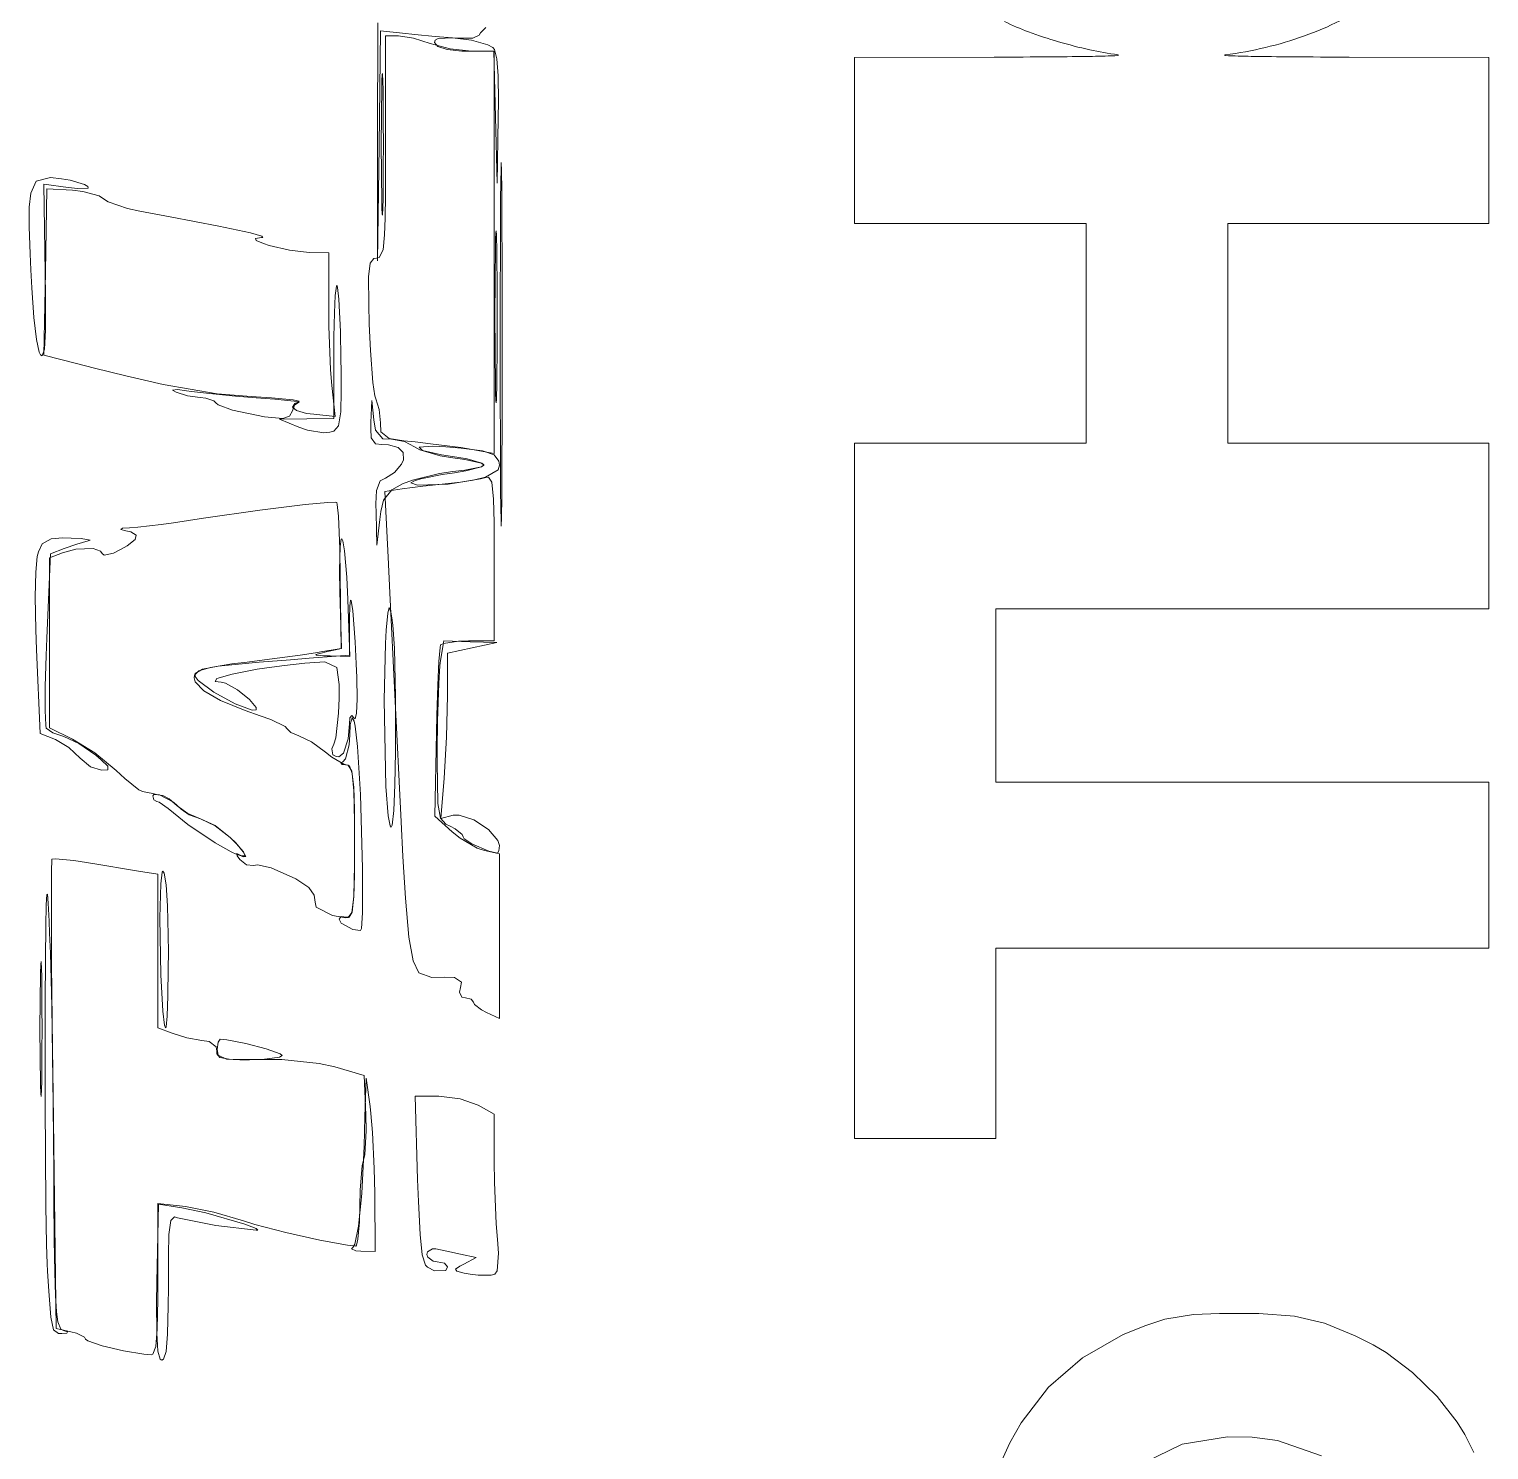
# Model space of a CAD drawing. Header units: millimetres. Extents: x 0 to 610, y 0 to 514.
# Drawn here: x 556.65 to 583.91, y 255.44 to 281.97 of the extents above; entities that cross this region are included whole.
import ezdxf

# ---------------------------------------------------------------- set-up
doc = ezdxf.new("R2010")
doc.units = ezdxf.units.MM
doc.header["$LTSCALE"] = 0.05
doc.layers.get('0').update_dxf_attribs({"plot": 0})
doc.layers.add('ETCH', color=5, linetype='Continuous', lineweight=0)

# ---------------------------------------------------------------- blocks, each defined once
blk = doc.blocks.new('hackmd')
for p, q in [((872.527658, 147.577495), (876.465476, 145.728652)), ((876.465476, 145.728652), (880.816605, 143.322568)), ((880.816605, 143.322568), (888.507184, 137.430349)), ((888.507184, 137.430349), (894.850063, 130.096666)), ((894.850063, 130.096666), (899.846685, 121.31985)), ((899.846685, 121.31985), (901.840601, 116.389745)), ((876.156845, 108.534684), (872.26669, 116.679006)), ((901.840601, 116.389745), (903.161348, 112.259537)), ((903.161348, 112.259537), (904.166231, 106.1106)), ((877.786134, 98.791296), (876.156845, 108.534684)), ((904.166231, 106.1106), (904.392357, 100.472276)), ((877.711362, 93.407029), (877.786134, 98.791296)), ((904.392357, 100.472276), (904.425517, 96.787703)), ((904.425517, 96.787703), (904.384673, 92.030433)), ((876.993498, 87.952424), (877.711362, 93.407029)), ((904.384673, 92.030433), (903.816237, 84.330288)), ((873.679449, 78.446461), (876.993498, 87.952424)), ((903.816237, 84.330288), (902.323372, 77.854592)), ((902.323372, 77.854592), (899.575565, 71.169655)), ((899.575565, 71.169655), (897.627773, 67.300694)), ((897.627773, 67.300694), (895.992595, 64.517054)), ((895.992595, 64.517054), (891.680566, 58.8349)), ((891.680566, 58.8349), (886.476001, 53.507644)), ((886.476001, 53.507644), (880.97453, 49.144958)), ((878.298589, 47.515851), (874.419619, 45.581135)), ((880.97453, 49.144958), (878.298589, 47.515851))]:
    blk.add_line(p, q)
blk = doc.blocks.new('ImageToStl.com_thorlabs')
blk.add_lwpolyline([(457.706241, 204.447305, 0.028876), (453.478462, 194.668339, 0.016282), (449.438886, 182.386799, 0.016123), (446.120014, 169.54788, 0.02327), (444.087913, 158, -0.921909), (443.722457, 158.016983, -0.003961), (443.441853, 168.461901, -0.003094), (443.231012, 185.000093, -0.001086), (443.126805, 208.75), (443, 266), (409, 266), (375, 266), (375, 218.5), (375, 171), (330, 171), (285, 171), (285, 218.5), (285, 266), (142.5, 266), (0, 266), (0, 237), (0, 208), (39, 208), (78, 208), (78, 107), (78, 6), (112, 6), (146, 6), (146, 107), (146, 208), (181.5, 208), (217, 208), (217, 107), (217, 6), (251, 6), (285, 6), (285, 59.5), (285, 113), (330, 113), (375, 113), (375, 59.5), (375, 6), (409, 6), (443, 6), (443.126805, 63.25, -0.001106), (443.230765, 86.737225, -0.003025), (443.441361, 103.336108, -0.003709), (443.719901, 113.983429, -0.92318), (444.07776, 114, 0.053687), (451.78503, 81.578598, 0.062465), (465.996417, 53.281872, 0.064972)], format="xyb")
blk = doc.blocks.new('talmolder-cropped')
for p, q in [((201.935181, 90.329837), (202.52937, 90.444667)), ((204.84314, 90.242882), (201.935181, 90.329837)), ((202.52937, 90.444667), (204.25, 90.50924)), ((204.25, 90.50924), (215, 90.641838)), ((215, 90.641838), (225.75, 90.50924)), ((228.064819, 90.329837), (225.15686, 90.242882)), ((225.75, 90.50924), (227.47063, 90.444667)), ((227.47063, 90.444667), (228.064819, 90.329837)), ((270.93701, 87.610956), (272.14474, 90.526673)), ((272.14474, 90.526673), (288.32237, 91.228547)), ((288.32237, 91.228547), (292.121575, 91.374589)), ((292.121575, 91.374589), (298.51747, 91.502747)), ((298.51747, 91.502747), (303.275363, 91.412989)), ((303.275363, 91.412989), (306.353677, 91.106099)), ((306.353677, 91.106099), (307.25, 90.871474)), ((307.25, 90.871474), (308.749378, 90.154622)), ((345.149477, 90.144834), (345.283143, 90.459916)), ((345.283143, 90.459916), (345.816389, 90.73966)), ((345.816389, 90.73966), (348.294433, 91.275014)), ((348.294433, 91.275014), (352.511246, 91.761649)), ((352.511246, 91.761649), (358.29487, 92.179721)), ((358.29487, 92.179721), (361.720498, 92.356844)), ((361.720498, 92.356844), (364.857842, 92.495905)), ((364.857842, 92.495905), (370.03124, 92.666498)), ((370.03124, 92.666498), (373.883675, 92.643919)), ((373.883675, 92.643919), (376.592052, 92.368409)), ((376.592052, 92.368409), (378.896487, 91.350173)), ((378.896487, 91.350173), (379.615976, 88.549502)), ((156.12935, 87.022422), (156.840177, 87.939077)), ((156.840177, 87.939077), (159.255892, 88.490793)), ((157.088643, 87.443099), (202.256861, 88.057189)), ((159.255892, 88.490793), (164.32775, 88.894824)), ((163.441104, 87.601047), (160.334614, 87.409852)), ((167.970148, 87.73091), (163.441104, 87.601047)), ((164.32775, 88.894824), (168.157002, 89.10935)), ((174.197081, 87.816388), (167.970148, 87.73091)), ((168.157002, 89.10935), (169.574875, 89.175002)), ((169.574875, 89.175002), (173.323813, 89.295027)), ((173.323813, 89.295027), (180.870671, 89.443227)), ((182.397241, 87.874427), (174.197081, 87.816388)), ((180.870671, 89.443227), (200.515926, 89.601004)), ((187.323324, 87.898453), (182.397241, 87.874427)), ((200.302862, 88.00501), (187.323324, 87.898453)), ((219.398431, 88.312937), (200.302862, 88.00501)), ((200.515926, 89.601004), (214.907002, 89.582481)), ((202.256861, 88.057189), (211.338555, 88.172196)), ((210.900513, 90.194351), (204.84314, 90.242882)), ((215, 90.18779), (210.900513, 90.194351)), ((211.338555, 88.172196), (227.535618, 88.32979)), ((214.907002, 89.582481), (220.08019, 89.553985)), ((219.099487, 90.194351), (215, 90.18779)), ((225.15686, 90.242882), (219.099487, 90.194351)), ((229.670027, 88.577736), (219.398431, 88.312937)), ((220.08019, 89.553985), (228.632924, 89.495574)), ((227.535618, 88.32979), (237.226811, 88.381309)), ((228.632924, 89.495574), (234.891156, 89.430761)), ((233.5, 88.717907), (229.670027, 88.577736)), ((235.8397, 88.821168), (233.5, 88.717907)), ((234.891156, 89.430761), (238.971312, 89.354131)), ((239.307587, 88.999203), (235.8397, 88.821168)), ((237.226811, 88.381309), (242.167285, 88.382329)), ((238.971312, 89.354131), (240.989819, 89.26027)), ((241.063102, 89.143766), (239.307587, 88.999203)), ((240.989819, 89.26027), (241.063102, 89.143766)), ((242.167285, 88.382329), (245.673408, 88.355707)), ((245.673408, 88.355707), (247.558239, 88.300603)), ((247.908254, 87.606522), (247.55316, 84.034479)), ((247.558239, 88.300603), (247.834253, 88.262107)), ((247.834253, 88.262107), (247.908254, 87.606522)), ((269.389438, 85.005348), (270.93701, 87.610956)), ((271.027684, 84.320214), (273.178413, 88.763027)), ((272.266458, 88.120323), (271.519911, 86.001559)), ((273.171103, 89.368774), (272.266458, 88.120323)), ((273.708684, 89.480364), (273.171103, 89.368774)), ((273.178413, 88.763027), (289.613957, 88.763027)), ((276.537085, 89.596213), (273.708684, 89.480364)), ((281.228881, 89.571458), (276.537085, 89.596213)), ((287.214958, 89.4091), (281.228881, 89.571458)), ((290.515504, 89.277259), (287.214958, 89.4091)), ((289.613957, 88.763027), (306.049502, 88.763027)), ((306.842673, 88.55706), (290.515504, 89.277259)), ((306.049502, 88.763027), (307.024751, 86.197927)), ((307.865246, 85.910043), (306.842673, 88.55706)), ((308.749378, 90.154622), (309.768178, 88.426956)), ((309.768178, 88.426956), (309.905908, 86.170078)), ((343.644893, 83.537234), (345.2352, 89.811442)), ((346.391714, 89.705733), (345.149477, 90.144834)), ((345.2352, 89.811442), (361.335121, 89.537234)), ((350.057045, 89.498139), (346.391714, 89.705733)), ((356.637876, 89.494164), (350.057045, 89.498139)), ((361.17548, 89.559818), (356.637876, 89.494164)), ((378.284675, 89.85661), (361.17548, 89.559818)), ((361.335121, 89.537234), (377.435041, 89.263027)), ((377.435041, 89.263027), (377.129437, 84.308861)), ((377.632739, 85.10022), (378.284675, 89.85661)), ((379.615976, 88.549502), (379.365288, 86.396269)), ((156.116001, 86.35935), (156.12935, 87.022422)), ((156.193199, 85.394553), (156.116001, 86.35935)), ((156.457463, 85.234921), (156.193199, 85.394553)), ((156.689326, 86.013027), (156.457463, 85.234921)), ((156.464866, 84.603063), (157.088643, 87.443099)), ((156.985158, 86.552332), (156.689326, 86.013027)), ((158.375339, 87.14038), (156.985158, 86.552332)), ((160.334614, 87.409852), (158.375339, 87.14038)), ((267.36464, 82.835213), (269.389438, 85.005348)), ((271.519911, 86.001559), (270.207676, 83.050442)), ((307.024751, 86.197927), (307.742445, 83.635387)), ((308.716715, 83.453088), (307.865246, 85.910043)), ((309.905908, 86.170078), (309.883999, 84.537778)), ((377.436793, 83.262642), (377.632739, 85.10022)), ((379.054588, 84.71569), (378.253906, 82.002161)), ((379.365288, 86.396269), (379.054588, 84.71569)), ((155.058597, 81.763027), (155.411644, 81.987123)), ((155.411644, 81.987123), (156.160922, 83.50033)), ((156.160922, 83.50033), (156.464866, 84.603063)), ((247.55316, 84.034479), (247.167801, 81.55798)), ((265.694613, 80.840567), (267.36464, 82.835213)), ((270.207676, 83.050442), (267.942974, 79.800801)), ((268.351804, 79.990343), (271.027684, 84.320214)), ((307.742445, 83.635387), (307.884151, 80.284077)), ((309.327908, 81.263027), (308.716715, 83.453088)), ((309.804232, 82.647503), (309.50794, 80.902675)), ((309.883999, 84.537778), (309.804232, 82.647503)), ((342.763027, 80.042782), (343.644893, 83.537234)), ((376.904239, 82.302728), (376.022022, 79.105853)), ((377.129437, 84.308861), (376.904239, 82.302728)), ((377.557228, 81.272813), (377.436793, 83.262642)), ((378.253906, 82.002161), (377.862542, 81.303428)), ((153.771725, 78.548118), (154.718686, 81.342097)), ((154.718686, 81.342097), (155.058597, 81.763027)), ((247.167801, 81.55798), (246.703491, 78.817869)), ((264.938478, 75.819069), (268.351804, 79.990343)), ((265, 78.656881), (265.694613, 80.840567)), ((267.942974, 79.800801), (267.027337, 78.734416)), ((307.884151, 80.284077), (307.36247, 78.886414)), ((309.50794, 80.902675), (309.327908, 81.263027)), ((341.263532, 73.982778), (342.763027, 80.042782)), ((376.022022, 79.105853), (375.473662, 78.308861)), ((377.862542, 81.303428), (377.557228, 81.272813)), ((152.776291, 74.425661), (153.771725, 78.548118)), ((246.703491, 78.817869), (245.815278, 73.465793)), ((265.073302, 77.467404), (265, 78.656881)), ((265.803869, 77.44688), (265.073302, 77.467404)), ((267.027337, 78.734416), (265.803869, 77.44688)), ((306.918602, 78.569227), (306.581625, 78.201373)), ((306.581625, 78.201373), (306.96303, 76.382321)), ((307.36247, 78.886414), (306.918602, 78.569227)), ((306.96303, 76.382321), (307.668602, 74.992217)), ((374.865559, 77.429346), (373.579931, 73.675237)), ((375.473662, 78.308861), (374.865559, 77.429346)), ((152.10164, 70.503944), (152.776291, 74.425661)), ((245.815278, 73.465793), (245.500775, 71.513027)), ((261.234306, 71.469946), (263.399377, 74.164479)), ((263.399377, 74.164479), (264.938478, 75.819069)), ((307.668602, 74.992217), (308.421491, 73.733345)), ((308.421491, 73.733345), (309.611108, 72.206153)), ((311.068033, 73.021957), (311.311434, 74.013027)), ((311.311434, 74.013027), (311.53605, 74.973161)), ((311.53605, 74.973161), (311.795918, 74.623277)), ((311.795918, 74.623277), (311.868482, 73.263027)), ((339.5931, 66.781785), (341.263532, 73.982778)), ((373.579931, 73.675237), (373.060753, 71.263027)), ((245.500775, 71.513027), (244.909374, 67.763027)), ((260.713281, 69.76269), (260.875, 70.761882)), ((260.875, 70.761882), (261.234306, 71.469946)), ((309.611108, 72.206153), (310.460686, 71.977788)), ((310.460686, 71.977788), (311.068033, 73.021957)), ((311.868482, 73.263027), (311.977996, 71.664199)), ((311.977996, 71.664199), (312.494982, 67.135292)), ((373.060753, 71.263027), (372.012162, 65.43815)), ((151.171756, 67.338324), (152.718718, 67.795161)), ((152, 69.096245), (152.10164, 70.503944)), ((152.156021, 68.737426), (152, 69.096245)), ((153.591114, 68.212877), (152.156021, 68.737426)), ((152.718718, 67.795161), (156.218202, 68.015848)), ((156.938994, 67.907947), (153.591114, 68.212877)), ((156.218202, 68.015848), (162.092503, 68.027016)), ((162.698126, 67.777237), (156.938994, 67.907947)), ((162.092503, 68.027016), (166.052177, 67.962352)), ((166.637681, 67.763027), (162.698126, 67.777237)), ((166.052177, 67.962352), (181.107348, 67.661677)), ((181.275363, 67.763027), (166.637681, 67.763027)), ((180.652359, 62.462239), (181.275363, 67.763027)), ((215.242641, 67.763027), (214.161739, 65.013027)), ((230.076007, 67.763027), (215.242641, 67.763027)), ((244.909374, 67.763027), (230.076007, 67.763027)), ((258.822461, 67.511171), (259, 68.002808)), ((259, 68.002808), (259.304085, 68.539713)), ((259.304085, 68.539713), (260.035184, 68.763027)), ((260.035184, 68.763027), (260.345519, 68.591971)), ((260.125, 66.801982), (260.286719, 67.77447)), ((260.345519, 68.591971), (260.252884, 67.442403)), ((260.286719, 67.77447), (260.5, 68.763027)), ((260.5, 68.763027), (260.713281, 69.76269)), ((150.998504, 67.013027), (151.171756, 67.338324)), ((151.169542, 66.689187), (150.998504, 67.013027)), ((152.66331, 66.204056), (151.169542, 66.689187)), ((155.977104, 65.910457), (152.66331, 66.204056)), ((161.452247, 65.778148), (155.977104, 65.910457)), ((165.106989, 65.763027), (161.452247, 65.778148)), ((167.412571, 65.761137), (165.106989, 65.763027)), ((171.239673, 65.740083), (167.412571, 65.761137)), ((175.247593, 65.635639), (171.239673, 65.740083)), ((177.99382, 65.277276), (175.247593, 65.635639)), ((178.660746, 64.552441), (177.99382, 65.277276)), ((181.107348, 67.661677), (180.43512, 63.17894)), ((214.161739, 65.013027), (213.313042, 62.189589)), ((215.189698, 66.286058), (215.714805, 66.480777)), ((215.392982, 66.180992), (215.189698, 66.286058)), ((217.487042, 65.994151), (215.392982, 66.180992)), ((215.714805, 66.480777), (218.444987, 66.82455)), ((221.432295, 65.852667), (217.487042, 65.994151)), ((218.444987, 66.82455), (225.43445, 67.203783)), ((226.750183, 65.773702), (221.432295, 65.852667)), ((225.43445, 67.203783), (236.50018, 67.392437)), ((229.774316, 65.763027), (226.750183, 65.773702)), ((233.128469, 65.781227), (229.774316, 65.763027)), ((238.775695, 65.921822), (233.128469, 65.781227)), ((236.50018, 67.392437), (243.062612, 67.244243)), ((242.839679, 66.190216), (238.775695, 65.921822)), ((245.118257, 66.573058), (242.839679, 66.190216)), ((243.062612, 67.244243), (245.304759, 66.985241)), ((245.524844, 66.803226), (245.118257, 66.573058)), ((245.304759, 66.985241), (245.524844, 66.803226)), ((256.75, 64.752808), (257.623633, 65.77953)), ((257.623633, 65.77953), (258.822461, 67.511171)), ((258.140944, 64.051982), (259.490621, 65.597738)), ((260.252884, 67.442403), (258.843748, 64.793779)), ((259.490621, 65.597738), (260.125, 66.801982)), ((312.494982, 67.135292), (312.838778, 64.763027)), ((337.796191, 56.320853), (339.5931, 66.781785)), ((338.081028, 64.263027), (338.473982, 64.952272)), ((338.473982, 64.952272), (338.613972, 63.97797)), ((372.012162, 65.43815), (370.212548, 56.005484)), ((176.993365, 56.600929), (178.517697, 64.013027)), ((178.517697, 64.013027), (178.660746, 64.552441)), ((180.43512, 63.17894), (179.444759, 58.486917)), ((179.591917, 56.970977), (180.652359, 62.462239)), ((213.313042, 62.189589), (212.790419, 59.263027)), ((254.514776, 61.965259), (256.75, 64.752808)), ((257.456597, 63.263027), (256.411074, 61.754888)), ((256.635599, 61.986644), (258.140944, 64.051982)), ((258.843748, 64.793779), (257.456597, 63.263027)), ((312.838778, 64.763027), (313.727274, 58.961887)), ((337.396184, 62.067193), (338.081028, 64.263027)), ((338.368394, 62.263027), (338.222837, 61.265615)), ((338.613972, 63.97797), (338.368394, 62.263027)), ((250.970307, 56.722335), (254.514776, 61.965259)), ((255.605949, 59.533193), (254.290996, 56.718074)), ((254.297166, 56.718074), (255.626954, 59.533193)), ((256.411074, 61.754888), (255.605949, 59.533193)), ((255.626954, 59.533193), (256.635599, 61.986644)), ((280.106461, 56.946939), (282.329221, 60.006002)), ((282.074149, 60.55334), (280.369661, 58.902764)), ((282.858548, 60.763027), (282.074149, 60.55334)), ((282.329221, 60.006002), (283.112284, 60.559829)), ((283.393611, 60.68274), (282.858548, 60.763027)), ((283.112284, 60.559829), (283.682837, 60.547349)), ((284.231774, 59.83507), (283.393611, 60.68274)), ((283.682837, 60.547349), (284.556195, 59.158147)), ((284.897504, 57.614869), (284.231774, 59.83507)), ((336.965628, 58.534641), (337.070285, 59.59636)), ((337.070285, 59.59636), (337.396184, 62.067193)), ((338.222837, 61.265615), (337.883275, 58.402431)), ((176.073884, 48.763027), (176.993365, 56.600929)), ((179.444759, 58.486917), (177.279258, 50.974324)), ((177.917198, 51.212239), (179.591917, 56.970977)), ((211.556655, 56.504228), (210.719204, 56.407048)), ((212.559299, 57.886763), (211.556655, 56.504228)), ((212.790419, 59.263027), (212.559299, 57.886763)), ((249.216273, 53.641038), (250.970307, 56.722335)), ((252.019713, 53.783193), (254.297166, 56.718074)), ((254.290996, 56.718074), (252.019713, 53.783193)), ((277.856914, 52.836728), (280.106461, 56.946939)), ((280.369661, 58.902764), (278.518511, 55.670401)), ((282.137204, 56.699918), (282.030409, 55.56879)), ((282.725884, 56.416972), (282.137204, 56.699918)), ((284.556195, 59.158147), (285.102062, 56.145099)), ((285.555024, 53.474459), (284.897504, 57.614869)), ((313.727274, 58.961887), (315.275302, 48.064037)), ((335.616564, 56.100557), (336.019506, 56.59636)), ((336.019506, 56.59636), (336.405759, 56.936204)), ((336.405759, 56.936204), (336.965628, 58.534641)), ((337.883275, 58.402431), (337.336299, 52.767324)), ((209.012607, 51.932112), (209.161399, 54.506888)), ((209.13458, 54.031249), (209.077584, 50.499395)), ((209.469843, 55.814707), (209.13458, 54.031249)), ((209.161399, 54.506888), (209.933239, 56.142491)), ((210.186101, 56.396236), (209.469843, 55.814707)), ((209.933239, 56.142491), (211, 56.334455)), ((210.719204, 56.407048), (210.186101, 56.396236)), ((211, 56.334455), (212.4125, 56.152644)), ((212.893306, 54.451561), (212.188025, 50.78514)), ((212.4125, 56.152644), (213, 55.715522)), ((213, 55.715522), (212.893306, 54.451561)), ((248.711378, 52.513027), (249.216273, 53.641038)), ((252.019713, 53.783193), (250.872956, 52.637055)), ((250.948332, 52.725005), (252.019713, 53.783193)), ((278.518511, 55.670401), (276.561808, 50.928032)), ((281.823201, 54.705689), (280.529883, 52.38194)), ((282.030409, 55.56879), (281.823201, 54.705689)), ((283.608951, 53.435121), (282.725884, 56.416972)), ((285.102062, 56.145099), (285.47358, 52.827552)), ((334.645956, 53.342856), (335.616564, 56.100557)), ((337.269403, 49.763027), (337.796191, 56.320853)), ((370.212548, 56.005484), (368.884151, 49.872676)), ((177.279258, 50.974324), (176.431674, 48.793225)), ((177.216389, 49.017951), (177.917198, 51.212239)), ((209, 50.048741), (209.012607, 51.932112)), ((246.746118, 50.620607), (247.751399, 51.939914)), ((247.751399, 51.939914), (248.465406, 52.483817)), ((248.632941, 52.013027), (248.27221, 51.326275)), ((248.27221, 51.326275), (248.319987, 50.781866)), ((248.319987, 50.781866), (249.263854, 51.275197)), ((248.448572, 51.706264), (248.711378, 52.513027)), ((248.462068, 50.904743), (248.448572, 51.706264)), ((249.248533, 51.20669), (248.462068, 50.904743)), ((248.465406, 52.483817), (248.891595, 52.519164)), ((248.891595, 52.519164), (248.632941, 52.013027)), ((250.872956, 52.637055), (249.248533, 51.20669)), ((249.263854, 51.275197), (250.948332, 52.725005)), ((276.561808, 50.928032), (275.55672, 48.013027)), ((276.599047, 49.53624), (277.856914, 52.836728)), ((280.529883, 52.38194), (278.706212, 50.073503)), ((284.539525, 48.588002), (283.608951, 53.435121)), ((285.47358, 52.827552), (285.88826, 48.232577)), ((285.932024, 50.513027), (285.555024, 53.474459)), ((333.337987, 47.195402), (334.645956, 53.342856)), ((337.336299, 52.767324), (337.011488, 48.763027)), ((175.633578, 43.045929), (177.216389, 49.017951)), ((176.123309, 48.483142), (176.073884, 48.763027)), ((176.431674, 48.793225), (176.123309, 48.483142)), ((209.068013, 47.608116), (209, 50.048741)), ((209.077584, 50.499395), (209.121334, 47.907048)), ((212.188025, 50.78514), (211.156388, 46.855748)), ((246.116393, 45.872715), (246.701164, 48.496512)), ((246.621635, 49.306647), (246.746118, 50.620607)), ((246.701164, 48.496512), (246.621635, 49.306647)), ((275.55672, 48.013027), (274.825854, 45.97455)), ((276.660266, 48.771166), (276.599047, 49.53624)), ((277.122003, 48.754827), (276.660266, 48.771166)), ((278.706212, 50.073503), (277.122003, 48.754827)), ((284.945477, 45.72548), (284.539525, 48.588002)), ((285.88826, 48.232577), (286.377879, 42.162729)), ((286.473326, 46.219987), (285.932024, 50.513027)), ((315.275302, 48.064037), (316.370473, 39.287977)), ((337.011488, 48.763027), (336.726072, 45.172988)), ((337.006269, 45.784706), (337.269403, 49.763027)), ((367.39055, 48.75741), (366.846502, 47.372866)), ((367.827765, 48.880064), (367.39055, 48.75741)), ((367.970536, 47.763027), (367.827765, 48.880064)), ((368.884151, 49.872676), (368.250838, 47.686742)), ((209.527269, 44.259009), (209.068013, 47.608116)), ((209.121334, 47.907048), (209.092036, 43.823711)), ((211.156388, 46.855748), (210.193793, 44.169414)), ((244.039378, 41.08605), (246.116393, 45.872715)), ((274.825854, 45.97455), (273.478543, 43.177285)), ((285.255051, 43.289902), (284.945477, 45.72548)), ((287.273624, 40.265985), (286.473326, 46.219987)), ((333, 43.626537), (333.337987, 47.195402)), ((336.726072, 45.172988), (336.360319, 41.443569)), ((336.592421, 41.614955), (337.006269, 45.784706)), ((366.471998, 46.263027), (365.518377, 42.336464)), ((366.846502, 47.372866), (366.471998, 46.263027)), ((368.02242, 47.475499), (367.970536, 47.763027)), ((368.250838, 47.686742), (368.02242, 47.475499)), ((174.152045, 36.481777), (175.633578, 43.045929)), ((209.092036, 43.823711), (208.34723, 36.591404)), ((209.861948, 43.763027), (209.527269, 44.259009)), ((210.193793, 44.169414), (209.861948, 43.763027)), ((273.028041, 42.763027), (272.283986, 42.102089)), ((273.478543, 43.177285), (273.028041, 42.763027)), ((285.739295, 39.369098), (285.255051, 43.289902)), ((331.340625, 40.510789), (332.896944, 44.263027)), ((332.896944, 44.263027), (332.948472, 39.013027)), ((333.440625, 42.310433), (333, 43.626537)), ((365.518377, 42.336464), (365.076852, 38.513027)), ((242.367906, 38.617064), (244.039378, 41.08605)), ((271.634253, 40.513027), (270.480851, 38.070462)), ((272.283986, 42.102089), (271.634253, 40.513027)), ((286.377879, 42.162729), (286.660722, 38.513027)), ((287.706687, 37.300744), (287.273624, 40.265985)), ((330.780887, 38.876503), (331.340625, 40.510789)), ((334.5, 41.763027), (333.440625, 42.310433)), ((333.996245, 39.018835), (334.530026, 40.978914)), ((335.604565, 41.395839), (334.5, 41.763027)), ((334.530026, 40.978914), (335.20744, 41.776352)), ((335.20744, 41.776352), (335.919933, 41.283364)), ((336.153837, 40.513027), (335.604565, 41.395839)), ((335.919933, 41.283364), (336.255411, 40.513027)), ((336.199105, 40.455825), (336.153837, 40.513027)), ((336.360319, 41.443569), (336.199105, 40.455825)), ((336.255411, 40.513027), (336.352279, 40.476235)), ((336.352279, 40.476235), (336.592421, 41.614955)), ((236.916911, 34.04188), (238.530521, 37.203581)), ((238.530521, 37.203581), (239.496386, 37.402787)), ((239.496386, 37.402787), (240.882622, 37.551217)), ((240.882622, 37.551217), (242.367906, 38.617064)), ((270.480851, 38.070462), (268.525845, 35.357488)), ((285.967778, 35.517405), (285.739295, 39.369098)), ((286.660722, 38.513027), (287.256971, 30.763027)), ((287.158351, 35.678006), (287.24593, 37.092097)), ((287.24593, 37.092097), (287.396578, 37.247272)), ((287.396578, 37.247272), (287.673962, 36.209112)), ((287.869241, 36.294307), (287.706687, 37.300744)), ((316.370473, 39.287977), (316.788136, 34.952011)), ((330.252493, 35.679628), (330.780887, 38.876503)), ((332.948472, 39.013027), (333, 33.763027)), ((333.424206, 33.522452), (333.817138, 37.642739)), ((333.817138, 37.642739), (333.996245, 39.018835)), ((365.076852, 38.513027), (365, 34.763027)), ((173.183234, 31.148453), (174.152045, 36.481777)), ((208.34723, 36.591404), (207.647111, 33.591855)), ((236.49048, 31.513027), (236.916911, 34.04188)), ((267.545107, 34.123235), (266.199305, 31.858782)), ((268.525845, 35.357488), (267.545107, 34.123235)), ((267.669158, 33.343249), (268.013847, 33.932894)), ((268.013847, 33.932894), (269.154091, 34.126448)), ((269.154091, 34.126448), (270.03422, 33.744713)), ((284.893299, 33.200423), (285.967778, 35.517405)), ((287, 30.693719), (287.118315, 34.478373)), ((287.118315, 34.478373), (287.158351, 35.678006)), ((287.673962, 36.209112), (287.880077, 35.263027)), ((288.550883, 32.325588), (287.869241, 36.294307)), ((287.880077, 35.263027), (288.523524, 32.263027)), ((316.788136, 34.952011), (316.832828, 33.463522)), ((330.348917, 34.510789), (330.252493, 35.679628)), ((330.570043, 33.782622), (330.348917, 34.510789)), ((339.358794, 34.142739), (333.424206, 33.522452)), ((342.440571, 34.383585), (339.358794, 34.142739)), ((350.85256, 34.714082), (342.440571, 34.383585)), ((355.146691, 34.763027), (350.85256, 34.714082)), ((365, 34.763027), (355.146691, 34.763027)), ((173.019675, 29.513027), (173.183234, 31.148453)), ((207.647111, 33.591855), (205.989962, 27.920684)), ((234.206311, 30.059829), (235.449174, 32.378188)), ((235.449174, 32.378188), (236.213978, 32.763027)), ((236.213978, 32.763027), (236.751144, 32.322402)), ((236.525723, 30.979882), (236.49048, 31.513027)), ((236.638374, 31.263027), (236.58558, 30.827582)), ((236.751144, 32.322402), (236.638374, 31.263027)), ((266, 31.107488), (265.844807, 30.743797)), ((265.967975, 30.982703), (266.078947, 31.513027)), ((266.199305, 31.858782), (266, 31.107488)), ((266.078947, 31.513027), (266.147617, 32.137206)), ((266.147617, 32.137206), (266.450649, 32.396948)), ((266.450649, 32.396948), (266.662281, 32.013027)), ((266.662281, 32.013027), (267.209426, 31.502885)), ((267.209426, 31.502885), (269.909114, 30.817196)), ((267.601775, 32.81046), (267.669158, 33.343249)), ((268.287074, 31.890669), (267.601775, 32.81046)), ((271.113173, 30.978229), (268.287074, 31.890669)), ((270.03422, 33.744713), (271.303974, 33.363543)), ((271.303974, 33.363543), (276.046026, 32.840488)), ((276.046026, 32.840488), (278.934259, 32.763027)), ((278.934259, 32.763027), (281.614469, 32.750051)), ((281.614469, 32.750051), (284.893299, 33.200423)), ((297.992372, 31.054078), (287, 30.693719)), ((288.523524, 32.263027), (299.511762, 32.619906)), ((302.412185, 32.514384), (288.550883, 32.325588)), ((302.320285, 31.255638), (297.992372, 31.054078)), ((299.511762, 32.619906), (303.718507, 32.696836)), ((307.435589, 31.697873), (302.320285, 31.255638)), ((307.833979, 32.627401), (302.412185, 32.514384)), ((303.718507, 32.696836), (308.28197, 32.570424)), ((309.365824, 32.031334), (307.435589, 31.697873)), ((314.120233, 32.893212), (307.833979, 32.627401)), ((308.28197, 32.570424), (309.670292, 32.345248)), ((309.742372, 32.195611), (309.365824, 32.031334)), ((309.670292, 32.345248), (309.742372, 32.195611)), ((316.392743, 33.101494), (314.120233, 32.893212)), ((316.776749, 33.206442), (316.392743, 33.101494)), ((316.832828, 33.463522), (316.776749, 33.206442)), ((331.561889, 32.840217), (330.570043, 33.782622)), ((334.32398, 32.428353), (331.561889, 32.840217)), ((333, 33.763027), (346.166667, 33.763027)), ((338.306184, 32.35595), (334.32398, 32.428353)), ((342.162596, 32.376789), (338.306184, 32.35595)), ((344.509642, 32.399239), (342.162596, 32.376789)), ((349.83719, 32.500559), (344.509642, 32.399239)), ((346.166667, 33.763027), (348.799045, 33.750499)), ((348.799045, 33.750499), (353.40986, 33.657832)), ((356.046793, 32.783335), (349.83719, 32.500559)), ((353.40986, 33.657832), (356.805512, 33.491797)), ((358.318749, 33.023161), (356.046793, 32.783335)), ((356.805512, 33.491797), (358.574109, 33.272536)), ((358.719545, 33.149239), (358.318749, 33.023161)), ((358.574109, 33.272536), (358.719545, 33.149239)), ((172, 25.763027), (172.015313, 28.513027)), ((172.015313, 28.513027), (172.07735, 29.521948)), ((172.07735, 29.521948), (172.475484, 30.354642)), ((172.475484, 30.354642), (172.772557, 30.096796)), ((172.772557, 30.096796), (173.408912, 29.688041)), ((173.173901, 29.362055), (173.019675, 29.513027)), ((174.336941, 29.091823), (173.173901, 29.362055)), ((173.408912, 29.688041), (176.864422, 28.96609)), ((177.742373, 28.812839), (174.336941, 29.091823)), ((176.864422, 28.96609), (183.196591, 28.374703)), ((180.75, 28.747714), (177.742373, 28.812839)), ((183.849648, 28.683797), (180.75, 28.747714)), ((183.196591, 28.374703), (192.364925, 27.917662)), ((188.589833, 28.284187), (183.849648, 28.683797)), ((189.646534, 27.997714), (188.589833, 28.284187)), ((234, 28.633212), (234.206311, 30.059829)), ((234.420741, 28.445898), (234, 28.633212)), ((237.471625, 28.217256), (234.420741, 28.445898)), ((237.506992, 30.258373), (236.525723, 30.979882)), ((236.58558, 30.827582), (237.574568, 30.220572)), ((240.544644, 29.896172), (237.506992, 30.258373)), ((237.574568, 30.220572), (240.680035, 29.896929)), ((244.780212, 29.787842), (240.544644, 29.896172)), ((240.680035, 29.896929), (246.690439, 29.774481)), ((248.772799, 29.765156), (244.780212, 29.787842)), ((260.321836, 28.620316), (245.996226, 28.19218)), ((246.690439, 29.774481), (251.031385, 29.763027)), ((251.167119, 29.763027), (248.772799, 29.765156)), ((251.031385, 29.763027), (253.434058, 29.765264)), ((255.179569, 29.777094), (251.167119, 29.763027)), ((253.434058, 29.765264), (257.448924, 29.788684)), ((261.026305, 29.907475), (255.179569, 29.777094)), ((257.448924, 29.788684), (261.732253, 29.898762)), ((269.610115, 29.17775), (260.321836, 28.620316)), ((264.406365, 30.213845), (261.026305, 29.907475)), ((261.732253, 29.898762), (264.861526, 30.26269)), ((265.844807, 30.743797), (264.406365, 30.213845)), ((264.861526, 30.26269), (265.967975, 30.982703)), ((273.533774, 29.614834), (269.610115, 29.17775)), ((269.909114, 30.817196), (271.833333, 30.69964)), ((274, 30.761369), (271.113173, 30.978229)), ((271.833333, 30.69964), (273.868846, 30.626843)), ((274.5, 29.843599), (273.533774, 29.614834)), ((273.868846, 30.626843), (275.162564, 30.21154)), ((275.118454, 30.702357), (274, 30.761369)), ((275.162564, 30.21154), (274.5, 29.843599)), ((274.955865, 29.630752), (275.061245, 29.82204)), ((276.052798, 29.365271), (274.955865, 29.630752)), ((275.061245, 29.82204), (275.621858, 30.256784)), ((275.621858, 30.256784), (275.118454, 30.702357)), ((278.769768, 29.260672), (276.052798, 29.365271)), ((282.958514, 29.322663), (278.769768, 29.260672)), ((285.558472, 29.417913), (282.958514, 29.322663)), ((289.832864, 29.627117), (285.558472, 29.417913)), ((287.256971, 30.763027), (292.795152, 30.763027)), ((295.842581, 30.075259), (289.832864, 29.627117)), ((292.795152, 30.763027), (294.431951, 30.753714)), ((294.431951, 30.753714), (296.756378, 30.684083)), ((297.853081, 30.386249), (295.842581, 30.075259)), ((296.756378, 30.684083), (297.873465, 30.557265)), ((297.873465, 30.557265), (297.853081, 30.386249)), ((183.25, 25.861924), (172, 25.763027)), ((188.052148, 25.962655), (183.25, 25.861924)), ((195.002319, 26.292943), (188.052148, 25.962655)), ((190.691277, 27.738395), (189.646534, 27.997714)), ((195.350712, 27.522149), (190.691277, 27.738395)), ((192.364925, 27.917662), (198, 27.740702)), ((198.665552, 26.590064), (195.002319, 26.292943)), ((198.391515, 27.591855), (195.350712, 27.522149)), ((198, 27.740702), (205.5, 27.540711)), ((205.989962, 27.920684), (198.391515, 27.591855)), ((200, 26.750766), (198.665552, 26.590064)), ((205.5, 27.540711), (200, 26.750766)), ((245.996226, 28.19218), (237.471625, 28.217256)), ((308.5, 25.448819), (314.682612, 25.605923)), ((313.5, 24.855923), (308.5, 25.448819)), ((314.682612, 25.605923), (316.497789, 25.637379)), ((316.497789, 25.637379), (319.058679, 25.541774)), ((319.058679, 25.541774), (320.95856, 24.804037)), ((327.984687, 24.513027), (328.124419, 25.705087)), ((328.124419, 25.705087), (329.240028, 26.530579)), ((330.722848, 25.737774), (329.105533, 24.269974)), ((329.240028, 26.530579), (330.98014, 26.630689)), ((332.75, 26.034558), (330.722848, 25.737774)), ((330.98014, 26.630689), (332.25, 26.594924)), ((332.25, 26.594924), (336.5, 26.42682)), ((336.5, 26.42682), (332.75, 26.034558)), ((334.749053, 25.025976), (336.815741, 25.658173)), ((336.815741, 25.658173), (337.414308, 25.845231)), ((337.414308, 25.845231), (339.940957, 26.218576)), ((339.940957, 26.218576), (346.166662, 26.699757)), ((346.166662, 26.699757), (351.250239, 26.908173)), ((351.250239, 26.908173), (355.13192, 27.006377)), ((355.13192, 27.006377), (360.387262, 27.028978)), ((360.387262, 27.028978), (363.027827, 26.740039)), ((363.027827, 26.740039), (363.92871, 26.043804)), ((363.92871, 26.043804), (364.000239, 25.513027)), ((364.000239, 25.513027), (364.11149, 24.974893)), ((254, 22.685546), (254.258479, 22.886102)), ((254.390771, 22.490531), (254, 22.685546)), ((254.258479, 22.886102), (256.182541, 23.252838)), ((256.182541, 23.252838), (261.867555, 23.695182)), ((261.867555, 23.695182), (278.569339, 24.047938)), ((278.569339, 24.047938), (289.5, 23.763027)), ((286.152325, 22.264426), (299.319341, 22.910492)), ((289.5, 23.763027), (292.05766, 23.613243)), ((292.05766, 23.613243), (295.353051, 23.349795)), ((295.57895, 22.740672), (294.5, 22.524032)), ((295.353051, 23.349795), (296.439686, 23.080528)), ((296.439686, 23.080528), (295.57895, 22.740672)), ((299.319341, 22.910492), (306.206486, 23.251527)), ((306.206486, 23.251527), (308.692829, 23.375979)), ((308.692829, 23.375979), (318.885658, 23.889444)), ((315.036201, 24.654142), (313.5, 24.855923)), ((317.228591, 24.144501), (315.036201, 24.654142)), ((319.208012, 22.54566), (317.228591, 24.144501)), ((318.885658, 23.889444), (319.390285, 20.576235)), ((320.95856, 24.804037), (321.500337, 23.761965)), ((321.500337, 23.761965), (322.553848, 22.024949)), ((327.403098, 21.319334), (327.912356, 23.225103)), ((327.912356, 23.225103), (327.984687, 24.513027)), ((329, 22.631233), (328.573146, 20.077815)), ((328.701861, 20.21875), (329.15376, 23.080939)), ((329.105533, 24.269974), (329, 22.631233)), ((329.15376, 23.080939), (330.421568, 24.646634)), ((330.421568, 24.646634), (332.145335, 24.763027)), ((332.145335, 24.763027), (334.749053, 25.025976)), ((385.728255, 25.023791), (363.5, 25.322703)), ((363.5, 25.322703), (386.5, 25.292865)), ((364.11149, 24.974893), (365.579563, 24.250737)), ((365.579563, 24.250737), (368.528553, 23.954013)), ((368.528553, 23.954013), (371.735497, 23.844145)), ((371.735497, 23.844145), (376.159812, 23.786353)), ((372.327515, 24.331501), (372.430099, 24.414945)), ((375.370728, 24.24521), (372.327515, 24.331501)), ((372.430099, 24.414945), (373.720718, 24.477039)), ((373.720718, 24.477039), (374.75, 24.509534)), ((374.75, 24.509534), (386, 24.641119)), ((381.709839, 24.19705), (375.370728, 24.24521)), ((376.159812, 23.786353), (381.994021, 23.764966)), ((386, 24.190539), (381.709839, 24.19705)), ((381.994021, 23.764966), (385.5, 23.763027)), ((385.5, 23.763027), (407, 23.763027)), ((407.956511, 24.72488), (385.728255, 25.023791)), ((386, 24.641119), (397.25, 24.509534)), ((390.290161, 24.19705), (386, 24.190539)), ((386.5, 25.292865), (409.5, 25.263027)), ((396.629272, 24.24521), (390.290161, 24.19705)), ((399.672485, 24.331501), (396.629272, 24.24521)), ((397.25, 24.509534), (398.279282, 24.477039)), ((398.279282, 24.477039), (399.569901, 24.414945)), ((399.569901, 24.414945), (399.672485, 24.331501)), ((407, 23.763027), (407, 21.230908)), ((407.512193, 20.493953), (407.956511, 24.72488)), ((232.757838, 19.253749), (240.292776, 19.925058)), ((240.292776, 19.925058), (248.341626, 20.409829)), ((248.341626, 20.409829), (255.022427, 20.755321)), ((257.237856, 22.169645), (254.390771, 22.490531)), ((255.022427, 20.755321), (262.862896, 21.138091)), ((262.218818, 21.943427), (257.237856, 22.169645)), ((268.589442, 21.814844), (262.218818, 21.943427)), ((262.862896, 21.138091), (271.955386, 21.574788)), ((279.123018, 21.811527), (268.589442, 21.814844)), ((271.955386, 21.574788), (277, 21.818564)), ((277, 21.818564), (286.152325, 22.264426)), ((288.597114, 22.044584), (279.123018, 21.811527)), ((293.084218, 22.336221), (288.597114, 22.044584)), ((294.5, 22.524032), (293.084218, 22.336221)), ((320.347749, 20.480811), (319.208012, 22.54566)), ((319.390285, 20.576235), (319.908616, 16.572212)), ((321.107895, 18.541352), (320.347749, 20.480811)), ((322.553848, 22.024949), (324.194898, 20.65872)), ((324.194898, 20.65872), (325.041252, 20.305121)), ((325.041252, 20.305121), (326.435106, 20.334864)), ((326.435106, 20.334864), (327.403098, 21.319334)), ((328.573146, 20.077815), (327.546879, 18.167049)), ((328.469125, 18.013027), (328.701861, 20.21875)), ((407, 21.230908), (406.559375, 18.388035)), ((407.265055, 18.123633), (407.512193, 20.493953)), ((171.333086, 16.663356), (175.265373, 17.099043)), ((175.265373, 17.099043), (181.646855, 17.424411)), ((181.646855, 17.424411), (185.912987, 17.563113)), ((185.912987, 17.563113), (202, 18.026745)), ((202, 18.026745), (202, 13.475926)), ((224.975256, 14.843804), (225.878004, 17.326051)), ((225.878004, 17.326051), (228.199192, 18.431818)), ((228.199192, 18.431818), (232.757838, 19.253749)), ((320.087691, 17.616959), (320.549583, 18.860252)), ((320.32419, 11.644792), (320.087691, 17.616959)), ((320.549583, 18.860252), (320.971166, 18.17521)), ((320.971166, 18.17521), (321.35485, 16.917769)), ((322.380724, 13.34643), (321.107895, 18.541352)), ((326.929315, 17.131329), (325.794869, 13.173293)), ((326.842527, 16.61527), (327.468247, 17.269593)), ((327.546879, 18.167049), (326.929315, 17.131329)), ((327.468247, 17.269593), (327.657953, 14.67727)), ((328.141184, 15.056777), (328.469125, 18.013027)), ((406.559375, 18.388035), (405.5, 15.108784)), ((406.870101, 14.174328), (407.265055, 18.123633)), ((168.259094, 14.268588), (168.9283, 15.681254)), ((168.298623, 12.108435), (168.259094, 14.268588)), ((168.9283, 15.681254), (169.347779, 16.061705)), ((169.347779, 16.061705), (171.333086, 16.663356)), ((170.110972, 14.539589), (170, 13.763027)), ((170.860309, 15.605214), (170.110972, 14.539589)), ((171.40638, 15.763027), (170.860309, 15.605214)), ((171.939335, 15.630383), (171.40638, 15.763027)), ((172.497645, 14.708845), (171.939335, 15.630383)), ((172.466611, 14.013027), (172.497645, 14.708845)), ((225.015313, 12.445639), (224.975256, 14.843804)), ((256.1265, 14.263027), (253.116164, 10.892186)), ((272.307803, 13.920901), (256.1265, 14.263027)), ((319.908616, 16.572212), (320.446192, 11.598108)), ((321.35485, 16.917769), (322.181689, 12.788472)), ((325.984816, 12.92765), (326.842527, 16.61527)), ((327.368345, 9.195839), (328.141184, 15.056777)), ((327.657953, 14.67727), (327.525543, 12.096944)), ((405.5, 15.108784), (404.440625, 11.287342)), ((404.886809, 13.679523), (405.678187, 14.31593)), ((405.678187, 14.31593), (406.152761, 14.168615)), ((406.152761, 14.168615), (406.474238, 13.563819)), ((406.526734, 9.973631), (406.870101, 14.174328)), ((169, 11.763027), (168.298623, 12.108435)), ((169.70625, 12.350527), (169, 11.763027)), ((170, 13.763027), (169.70625, 12.350527)), ((171.478681, 9.264016), (172.03362, 11.89613)), ((172.03362, 11.89613), (172.466611, 14.013027)), ((202, 13.475926), (201.485937, 9.358711)), ((224.942243, 10.452548), (225.015313, 12.445639)), ((254.181954, 11.263027), (254.585494, 12.085039)), ((254.585494, 12.085039), (255.773139, 13.147245)), ((263.49237, 12.423162), (255.682985, 13.083296)), ((255.682985, 13.083296), (256.302079, 10.715878)), ((255.773139, 13.147245), (258.603676, 13.625581)), ((258.603676, 13.625581), (262.624394, 13.739683)), ((262.624394, 13.739683), (266.527946, 13.753219)), ((271.411071, 11.956941), (263.49237, 12.423162)), ((266.527946, 13.753219), (268.910515, 13.752021)), ((268.910515, 13.752021), (274.482956, 13.698839)), ((279.483278, 11.763027), (271.411071, 11.956941)), ((275.573705, 13.842646), (272.307803, 13.920901)), ((274.482956, 13.698839), (281.828047, 13.468999)), ((281.468151, 13.64994), (275.573705, 13.842646)), ((287.664801, 11.763027), (279.483278, 11.763027)), ((286.049674, 13.431095), (281.468151, 13.64994)), ((281.828047, 13.468999), (285.219341, 13.245915)), ((285.219341, 13.245915), (286.25, 13.121179)), ((288.762537, 13.212656), (286.049674, 13.431095)), ((286.25, 13.121179), (290, 12.501342)), ((288.694701, 7.013027), (287.664801, 11.763027)), ((289.244553, 13.111884), (288.762537, 13.212656)), ((289.537879, 12.540725), (289.244553, 13.111884)), ((289.940391, 9.659341), (289.537879, 12.540725)), ((290, 12.501342), (289.862301, 7.382184)), ((321.082864, 6.812248), (320.32419, 11.644792)), ((320.446192, 11.598108), (320.708238, 9.273454)), ((322.181689, 12.788472), (322.523003, 10.42521)), ((322.736638, 10.730811), (322.380724, 13.34643)), ((325.794869, 13.173293), (325.417713, 10.738477)), ((325.532722, 10.013027), (325.984816, 12.92765)), ((327.525543, 12.096944), (327.287027, 9.159144)), ((404.03792, 9.014757), (404.330264, 11.880827)), ((404.330264, 11.880827), (404.886809, 13.679523)), ((406.474238, 13.563819), (406.582449, 10.809316)), ((167.589657, 7.389248), (167.817736, 8.584204)), ((167.817736, 8.584204), (168.176461, 10.013084)), ((168.176461, 10.013084), (168.555517, 10.257443)), ((168.555517, 10.257443), (169.135197, 9.433506)), ((169.135197, 9.433506), (169.556611, 8.657247)), ((169.556611, 8.657247), (170.836901, 6.265005)), ((170.836901, 6.265005), (171.478681, 9.264016)), ((201.485937, 9.358711), (200.25, 5.850389)), ((221, 8.330414), (221.112908, 9.00874)), ((221.112908, 9.00874), (222.088724, 9.463769)), ((222.088724, 9.463769), (223, 9.263027)), ((223, 9.263027), (224.055522, 9.052225)), ((224.055522, 9.052225), (224.942243, 10.452548)), ((251.897409, 9.356168), (249.95653, 6.02609)), ((250.810961, 7.070175), (251.775285, 8.541252)), ((251.775285, 8.541252), (252.119264, 8.763027)), ((253.116164, 10.892186), (251.897409, 9.356168)), ((252.119264, 8.763027), (252.567766, 8.960292)), ((252.567766, 8.960292), (253.666793, 10.292324)), ((253.666793, 10.292324), (254.181954, 11.263027)), ((256.353379, 9.559256), (255.40798, 6.701616)), ((256.302079, 10.715878), (256.353379, 9.559256)), ((290, 7.70401), (289.940391, 9.659341)), ((320.708238, 9.273454), (321.326052, 5.410563)), ((322.523003, 10.42521), (322.8601, 8.226691)), ((323.004507, 8.413632), (322.736638, 10.730811)), ((325.417713, 10.738477), (325.097462, 8.418322)), ((325.190595, 7.97455), (325.532722, 10.013027)), ((327.287027, 9.159144), (326.742587, 5.010241)), ((327.018636, 7.013027), (327.368345, 9.195839)), ((404.440625, 11.287342), (404, 7.140903)), ((404, 7.211116), (404.03792, 9.014757)), ((406.582449, 10.809316), (406.123066, 7.152352)), ((406.535957, 6.875225), (406.526734, 9.973631)), ((167.377205, 3.338198), (167.377218, 5.880379)), ((167.377218, 5.880379), (167.589657, 7.389248)), ((200.25, 5.850389), (198.5, 2.775672)), ((218.690476, 5.23373), (219.744679, 6.565761)), ((219.744679, 6.565761), (220.160515, 6.763027)), ((220.160515, 6.763027), (220.753401, 7.223447)), ((220.753401, 7.223447), (221, 8.330414)), ((249.384553, 3.810351), (250.810961, 7.070175)), ((249.95653, 6.02609), (249.473459, 4.642186)), ((255.40798, 6.701616), (253.567813, 3.88685)), ((289.724602, 2.263027), (288.694701, 7.013027)), ((289.862301, 7.382184), (289.724602, 2.263027)), ((290, 2.763027), (290, 7.70401)), ((321.687421, 4.417137), (321.082864, 6.812248)), ((322.8601, 8.226691), (323.658457, 5.209808)), ((323.682823, 5.233922), (323.004507, 8.413632)), ((325.097462, 8.418322), (324.347267, 5.234527)), ((324.385336, 5.177285), (325.190595, 7.97455)), ((326.258211, 2.763027), (327.018636, 7.013027)), ((404, 2.822781), (404, 7.211116)), ((404, 7.140903), (404, 2.763027)), ((406.123066, 7.152352), (405.270561, 3.981835)), ((407.081918, 5.639191), (406.535957, 6.875225)), ((167.589632, 2.617998), (167.377205, 3.338198)), ((217.042878, 1.763027), (218.181954, 4.263027)), ((218.181954, 4.263027), (218.690476, 5.23373)), ((249.473459, 4.642186), (248.841089, 1.763027)), ((249, 2.113803), (249.384553, 3.810351)), ((253.567813, 3.88685), (251.435958, 2.037444)), ((317.433287, 2.893743), (312.890228, 2.788792)), ((320.70705, 3.228556), (317.433287, 2.893743)), ((321.68085, 3.876225), (320.70705, 3.228556)), ((321.326052, 5.410563), (321.605725, 4.348108)), ((321.605725, 4.348108), (321.68085, 3.876225)), ((323.062851, 2.016578), (321.687421, 4.417137)), ((323.658457, 5.209808), (324.021385, 4.763027)), ((324.009722, 4.763027), (323.682823, 5.233922)), ((324.347267, 5.234527), (324.009722, 4.763027)), ((324.021385, 4.763027), (324.385336, 5.177285)), ((326.742587, 5.010241), (325.963643, 2.742551)), ((391.25, 2.510236), (404, 2.822781)), ((404.751411, 3.013027), (404.333586, 2.702851)), ((405.270561, 3.981835), (404.751411, 3.013027)), ((407.557187, 5.379456), (407.081918, 5.639191)), ((408.576174, 4.391714), (407.557187, 5.379456)), ((168.269292, 2.174915), (167.589632, 2.617998)), ((171.629504, 1.93251), (168.269292, 2.174915)), ((174.284828, 2.135008), (171.629504, 1.93251)), ((177.336145, 2.379355), (174.284828, 2.135008)), ((185.387935, 2.71734), (177.336145, 2.379355)), ((189.396691, 2.769349), (185.387935, 2.71734)), ((198.5, 2.775672), (189.396691, 2.769349)), ((232.941984, 1.763027), (217.042878, 1.763027)), ((248.841089, 1.763027), (232.941984, 1.763027)), ((249.425676, 1.866067), (249, 2.113803)), ((250.449109, 1.763027), (249.425676, 1.866067)), ((251.435958, 2.037444), (250.449109, 1.763027)), ((306.106989, 2.763027), (290, 2.763027)), ((308.642016, 2.765377), (306.106989, 2.763027)), ((312.890228, 2.788792), (308.642016, 2.765377)), ((312.181462, 1.378329), (312.896962, 1.428762)), ((313.839296, 1.333432), (312.181462, 1.378329)), ((312.896962, 1.428762), (316.104007, 1.483578)), ((317.752253, 1.295227), (313.839296, 1.333432)), ((316.104007, 1.483578), (318.6788, 1.512269)), ((323.802119, 1.264867), (317.752253, 1.295227)), ((318.6788, 1.512269), (347.046306, 1.628531)), ((323.975875, 1.763027), (323.062851, 2.016578)), ((331.870683, 1.243507), (323.802119, 1.264867)), ((324.776637, 1.85081), (323.975875, 1.763027)), ((325.963643, 2.742551), (324.776637, 1.85081)), ((365.129105, 2.763027), (326.258211, 2.763027)), ((341.839734, 1.232301), (331.870683, 1.243507)), ((336.012383, 2.363763), (336.434048, 2.419234)), ((336.723996, 2.314331), (336.012383, 2.363763)), ((336.434048, 2.419234), (338.043092, 2.479472)), ((339.797966, 2.254291), (336.723996, 2.314331)), ((338.043092, 2.479472), (339.309787, 2.510981)), ((339.309787, 2.510981), (352.937574, 2.638266)), ((347.358129, 2.207251), (339.797966, 2.254291)), ((347.5, 1.230866), (341.839734, 1.232301)), ((347.046306, 1.628531), (375.6788, 1.512528)), ((352.5, 2.200744), (347.358129, 2.207251)), ((353.156933, 1.232352), (347.5, 1.230866)), ((357.654516, 2.20688), (352.5, 2.200744)), ((352.937574, 2.638266), (366.309787, 2.510007)), ((363.10031, 1.243649), (353.156933, 1.232352)), ((365.30822, 2.25337), (357.654516, 2.20688)), ((371.120051, 1.265082), (363.10031, 1.243649)), ((404, 2.763027), (365.129105, 2.763027)), ((368.50206, 2.313184), (365.30822, 2.25337)), ((366.309787, 2.510007), (367.513368, 2.478409)), ((367.513368, 2.478409), (369.001809, 2.418059)), ((369.312493, 2.362561), (368.50206, 2.313184)), ((369.001809, 2.418059), (369.312493, 2.362561)), ((377.10058, 1.295497), (371.120051, 1.265082)), ((375.6788, 1.512528), (378.319034, 1.483861)), ((380.92632, 1.333737), (377.10058, 1.295497)), ((378.319034, 1.483861), (381.651124, 1.429074)), ((378.5, 2.197691), (391.25, 2.510236)), ((391.127555, 1.980359), (378.5, 2.197691)), ((382.481694, 1.378648), (380.92632, 1.333737)), ((381.651124, 1.429074), (382.481694, 1.378648)), ((394.3035, 1.942586), (391.127555, 1.980359)), ((399.258703, 1.999891), (394.3035, 1.942586)), ((402.53052, 2.24789), (399.258703, 1.999891)), ((404.333586, 2.702851), (402.53052, 2.24789))]:
    blk.add_line(p, q)

msp = doc.modelspace()

# ---------------------------------------------------------------- block references
at = {"layer": 'ETCH', "rotation": 90}
for name, p, xscale, yscale, zscale in [('talmolder-cropped', (565.602, 242.531), 0.09659915244326552, 0.09659915244326552, 0.09659915244326552), ('ImageToStl.com_thorlabs', (584.186, 261.253), 0.04557314455139743, 0.04557314455139743, 0.04557314455139743), ('hackmd', (587.576, 179.749), 0.08650759303835726, 0.08650759303835726, 0.08650759303835726)]:
    msp.add_blockref(name, p, dxfattribs=dict(at, xscale=xscale, yscale=yscale, zscale=zscale))

doc.saveas('drawing.dxf')
